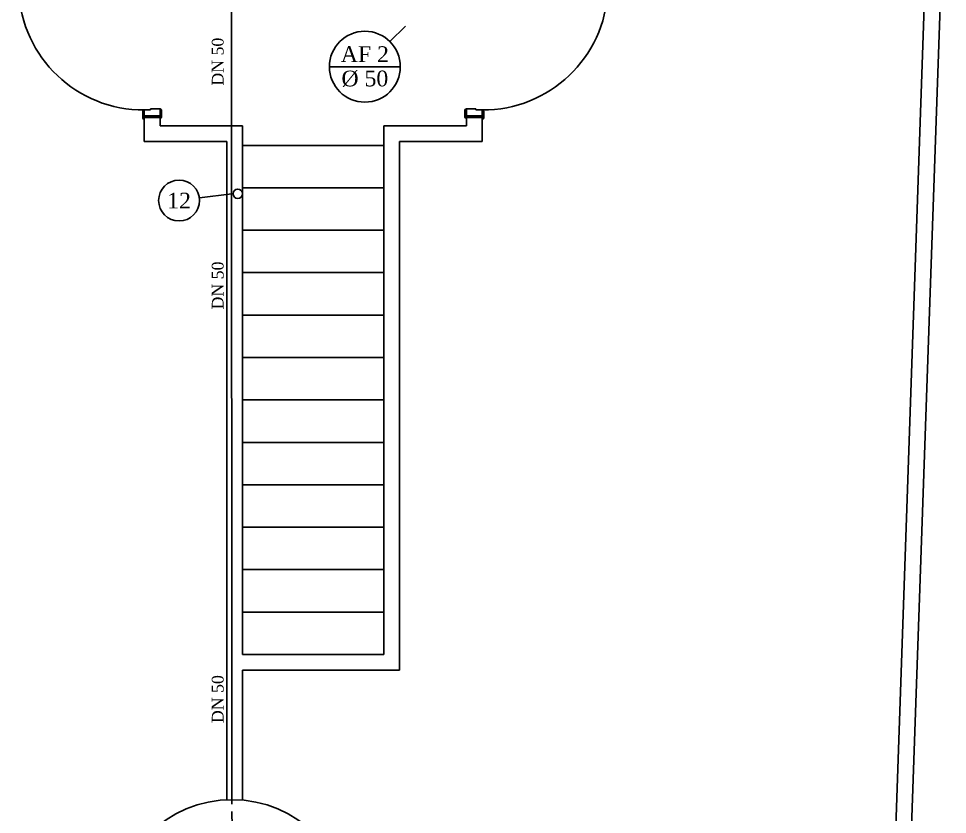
# Model space of a CAD drawing. Header units: millimetres. Extents: x 8900 to 13100, y 733 to 3683.
# Drawn here: x 9387 to 9978, y 1230 to 1737 of the extents above; entities that cross this region are included whole.
import ezdxf
from ezdxf.enums import TextEntityAlignment as Align

# ---------------------------------------------------------------- set-up
doc = ezdxf.new("R2010")
doc.units = ezdxf.units.MM
doc.linetypes.add('DASHED', pattern=[19.05, 12.7, -6.35])
for name, color, linetype in [('001 - 0.050', 1, 'Continuous'), ('002 - 0.150', 2, 'Continuous'), ('003 - 0.250', 3, 'Continuous'), ('004 - 0.350', 4, 'Continuous'), ('005 - 0.350 Color', 5, 'Continuous')]:
    doc.layers.add(name, color=color, linetype=linetype)
doc.styles.add('style4', font='romantic.ttf')

msp = doc.modelspace()

# ---------------------------------------------------------------- linework, layer by layer
at = {"layer": '001 - 0.050'}
for p, q in [((9471.25, 1679.14), (9477.25, 1679.14)), ((9471.25, 1679.14), (9471.25, 1678.44)), ((9477.25, 1679.14), (9477.25, 1673.64)), ((9678.25, 1679.14), (9672.25, 1679.14)), ((9672.25, 1679.14), (9672.25, 1673.64)), ((9678.25, 1679.14), (9678.25, 1678.44)), ((9466.25, 1673.44), (9466.25, 1677.44)), ((9467.25, 1678.44), (9467.25, 1673.64)), ((9467.25, 1678.44), (9471.25, 1678.44)), ((9467.25, 1674.64), (9477.25, 1674.64)), ((9478.25, 1674.14), (9478.25, 1678.14)), ((9671.25, 1674.14), (9671.25, 1678.14)), ((9682.25, 1674.64), (9672.25, 1674.64)), ((9682.25, 1678.44), (9678.25, 1678.44)), ((9682.25, 1678.44), (9682.25, 1673.64)), ((9683.25, 1673.44), (9683.25, 1677.44))]:
    msp.add_line(p, q, dxfattribs=at)
at = {"layer": '001 - 0.050', "ltscale": 2.5}
for centre, start, end in [((9466.8, 1758.07), 182.61174, 270.32586), ((9682.7, 1758.07), 269.68222, 357.38826)]:
    msp.add_arc(centre, 79.63, start, end, dxfattribs=at)
at = {"layer": '001 - 0.050'}
for centre, start, end in [((9477.25, 1678.14), 0, 90), ((9672.25, 1678.14), 90, 180), ((9467.25, 1677.44), 90, 180), ((9467.25, 1673.44), 180, 270), ((9477.25, 1674.14), 270, 0), ((9672.25, 1674.14), 180, 270), ((9682.25, 1677.44), 0, 90), ((9682.25, 1673.44), 270, 0)]:
    msp.add_arc(centre, 1, start, end, dxfattribs=at)
at = {"layer": '002 - 0.150', "ltscale": 2.5}
for p, q in [((9949.68, 1057.94), (9978.34, 1878.61)), ((9940.09, 1069.94), (9967.99, 1868.97)), ((9467.25, 1673.64), (9467.25, 1658.44)), ((9477.25, 1673.64), (9477.25, 1668.44)), ((9672.25, 1668.44), (9672.25, 1673.64)), ((9682.25, 1658.44), (9682.25, 1673.64)), ((9529.75, 1668.44), (9477.25, 1668.44)), ((9529.75, 1331.94), (9529.75, 1668.44)), ((9619.75, 1331.94), (9619.75, 1668.44)), ((9619.75, 1668.44), (9672.25, 1668.44)), ((9519.75, 1658.44), (9467.25, 1658.44)), ((9519.75, 1239.44), (9519.75, 1658.44)), ((9529.75, 1655.94), (9619.75, 1655.94)), ((9629.75, 1658.44), (9682.25, 1658.44)), ((9629.75, 1321.94), (9629.75, 1658.44)), ((9529.75, 1628.94), (9619.75, 1628.94)), ((9529.75, 1601.94), (9619.75, 1601.94)), ((9529.75, 1574.94), (9619.75, 1574.94)), ((9529.75, 1547.94), (9619.75, 1547.94)), ((9529.75, 1520.94), (9619.75, 1520.94)), ((9529.75, 1493.94), (9619.75, 1493.94)), ((9529.75, 1466.94), (9619.75, 1466.94)), ((9529.75, 1439.94), (9619.75, 1439.94)), ((9529.75, 1412.94), (9619.75, 1412.94)), ((9529.75, 1385.94), (9619.75, 1385.94)), ((9529.75, 1358.94), (9619.75, 1358.94)), ((9529.75, 1331.94), (9619.75, 1331.94)), ((9529.75, 1321.94), (9629.75, 1321.94)), ((9529.75, 1239.22), (9529.75, 1321.94))]:
    msp.add_line(p, q, dxfattribs=at)
at = {"layer": '002 - 0.150'}
for p, q in [((9477.25, 1673.64), (9467.25, 1673.64)), ((9672.25, 1673.64), (9682.25, 1673.64))]:
    msp.add_line(p, q, dxfattribs=at)
at = {"layer": '003 - 0.250', "ltscale": 2.5}
msp.add_line((9522.86, 1625.12), (9502.29, 1622.47), dxfattribs=at)
msp.add_circle((9489.39, 1620.81), 13, dxfattribs=at)
at = {"layer": '004 - 0.350', "ltscale": 2.5}
msp.add_line((9585.05, 1705.98), (9630.17, 1705.98), dxfattribs=at)
msp.add_lwpolyline([(9623.56, 1721.93), (9633.48, 1731.85)], dxfattribs=at)
msp.add_lwpolyline([(9528.87, 1627.24, 0, 5, 0), (9539.48, 1637.85, 0, 0, 0), (9591.66, 1690.03, 0, 0, 0)], format="xyseb", dxfattribs=at)
for centre, radius in [((9607.61, 1705.98), 22.56), ((9523.1, 1164.52), 75)]:
    msp.add_circle(centre, radius, dxfattribs=at)
at = {"layer": '005 - 0.350 Color', "ltscale": 2.5}
for p, q in [((9523.06, 1239.52), (9522.75, 1850.55)), ((9523.75, 1625.12), (9522.86, 1625.12))]:
    msp.add_line(p, q, dxfattribs=at)
at = {"layer": '005 - 0.350 Color', "linetype": 'DASHED', "ltscale": 0.75}
msp.add_line((9523.07, 1208.18), (9523.06, 1239.52), dxfattribs=at)
at = {"layer": '005 - 0.350 Color', "ltscale": 2.5}
msp.add_circle((9526.75, 1625.12), 3, dxfattribs=at)

# ---------------------------------------------------------------- texts
at = {"layer": '001 - 0.050', "ltscale": 2.5, "style": 'style4'}
for p in [(9519.96, 1709.19), (9519.96, 1566.75), (9519.96, 1303.53)]:
    msp.add_text('DN 50', height=7.5, rotation=90, dxfattribs=at).set_placement(p, align=Align.BOTTOM_CENTER)
msp.add_text('AF 2', height=10, dxfattribs=at).set_placement((9607.61, 1705.98), align=Align.BOTTOM_CENTER)
msp.add_text('%%c 50', height=10, dxfattribs=at).set_placement((9607.61, 1703.48), align=Align.TOP_CENTER)
msp.add_text('12', height=10, dxfattribs=at).set_placement((9489.39, 1620.81), align=Align.MIDDLE_CENTER)

doc.saveas('drawing.dxf')
